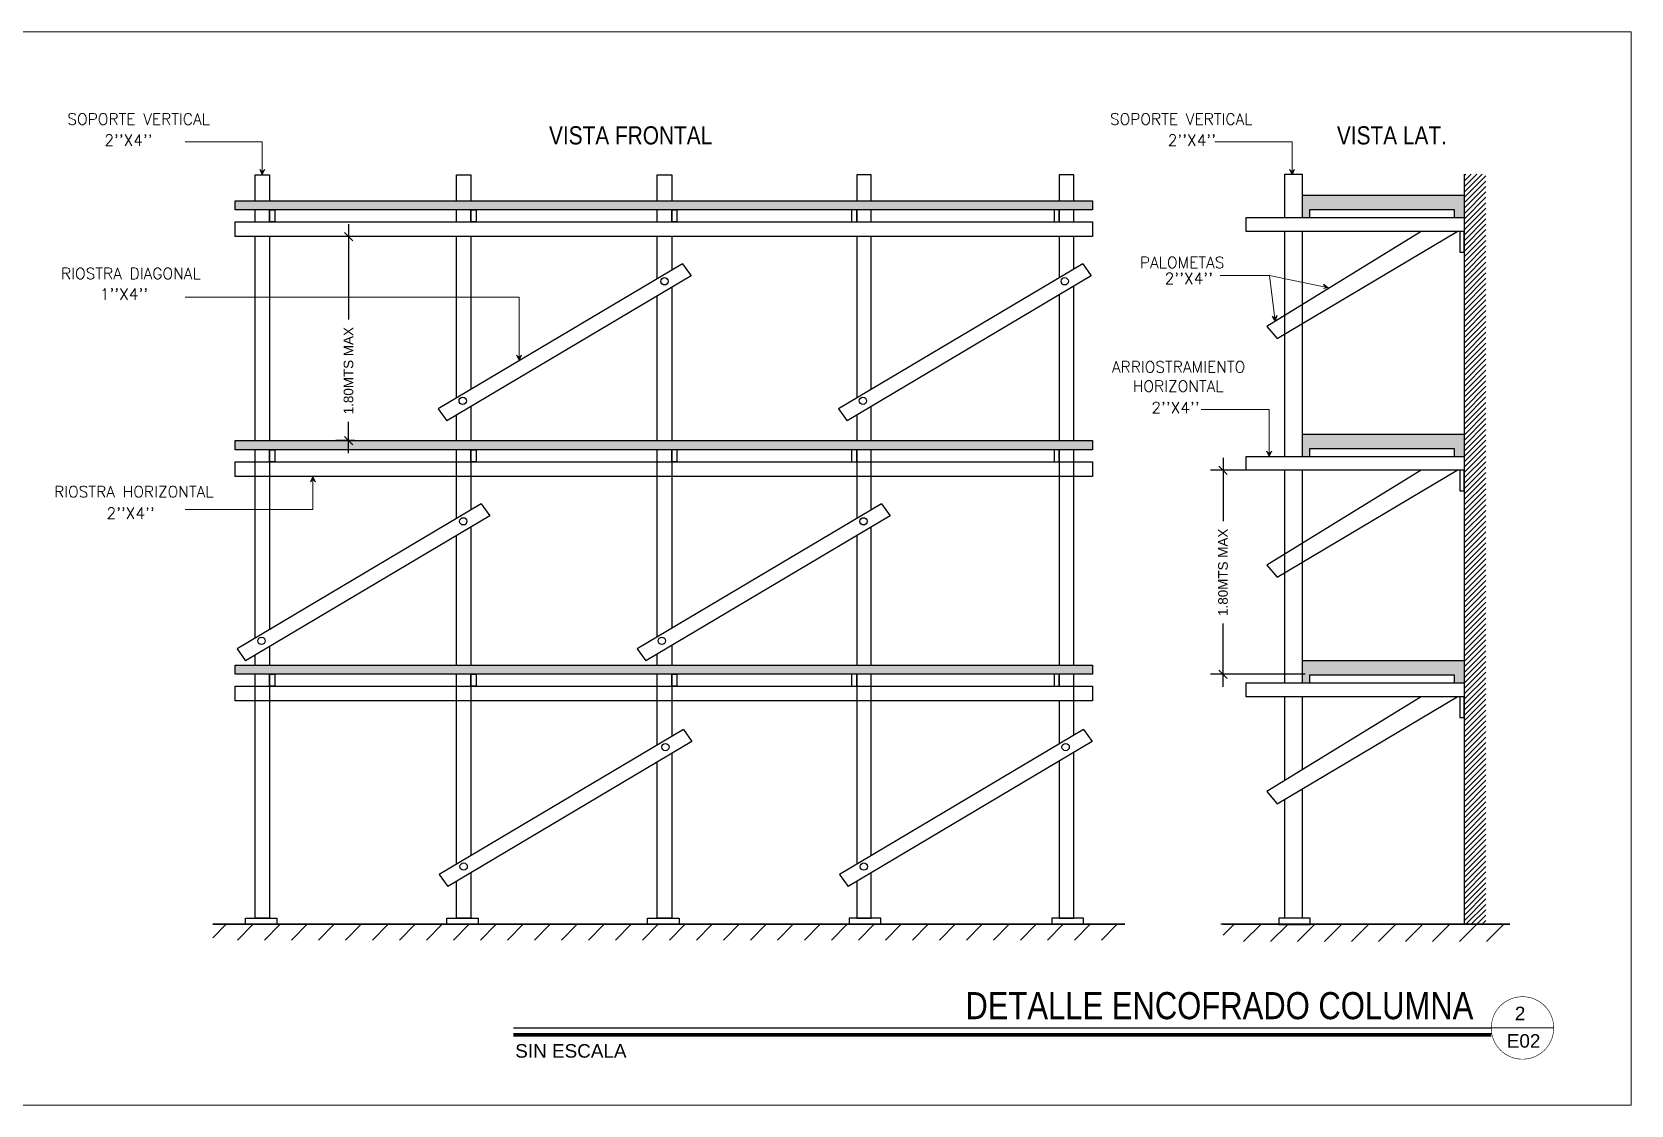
# Model space of a CAD drawing. Header units: feet. Extents: x 317 to 512, y -141 to 162.
# Drawn here: x 390.74 to 409.89, y -126.88 to -114.03 of the extents above; entities that cross this region are included whole.
import ezdxf

# ---------------------------------------------------------------- set-up
doc = ezdxf.new("R2010")
doc.units = ezdxf.units.FT
doc.header["$MEASUREMENT"] = 0
doc.linetypes.add('ACAD_ISO02W100', pattern=[15, 12, -3])
doc.linetypes.add('CONTINUA', pattern=[0])
for name, color, linetype, lineweight in [('2-Detalles', 253, 'Continuous', 9), ('5-Dimension', 1, 'Continuous', 15), ('6-Textos', 7, 'Continuous', 20), ('Dimension', 7, 'Continuous', 5), ('TORNHATH', 1, 'Continuous', 15)]:
    doc.layers.add(name, color=color, linetype=linetype, lineweight=lineweight)
doc.layers.add('DIM', color=10, linetype='Continuous')
doc.layers.add('TEXTO', color=2, linetype='Continuous')
doc.styles.add('ARIAL', font='arial.ttf', dxfattribs={"height": 0.115})
doc.styles.add('ROMANS', font='romans.shx')
doc.dimstyles.new('ROMANS', dxfattribs={"dimscale": 0, "dimtxt": 0.15, "dimasz": 0.1, "dimexe": 0.15, "dimexo": 0.15, "dimgap": 0.1, "dimtad": 1, "dimzin": 4, "dimdsep": 46, "dimtxsty": 'ROMANS', "dimblk": 'OBLIQUE', "dimcen": 0.19, "dimdle": 0.15, "dimclrd": 1, "dimclre": 1, "dimclrt": 2, "dimaunit": 1, "dimadec": 0, "dimazin": 1, "dimtfac": 1, "dimtofl": 0, "dimtmove": 2, "dimatfit": 3, "dimldrblk": 'OPEN30', "dimfxl": 1, "dimtolj": 1, "dimtzin": 1, "dimarcsym": 0})

# ---------------------------------------------------------------- blocks, each defined once
blk = doc.blocks.new('_Oblique')
at = {"color": 0, "linetype": 'ByBlock', "lineweight": -2}
blk.add_line((-0.5, -0.5), (0.5, 0.5), dxfattribs=at)
blk = doc.blocks.new('*D23')
at = {"layer": '5-Dimension', "color": 1, "lineweight": -2, "transparency": 16777216}
for p, q in [((394.53, -116.331), (394.53, -117.475)), ((394.604, -116.481), (394.38, -116.481)), ((394.53, -119.076), (394.53, -118.701)), ((394.604, -118.926), (394.38, -118.926))]:
    blk.add_line(p, q, dxfattribs=at)
at = {"layer": 'DEFPOINTS', "color": 0, "transparency": 16777216}
for p in [(394.754, -116.481), (394.53, -118.926), (394.754, -118.926)]:
    blk.add_point(p, dxfattribs=at)
at = {"layer": '5-Dimension', "color": 1, "lineweight": -2, "transparency": 16777216, "xscale": 0.1, "yscale": 0.1, "zscale": 0.1}
for p, rotation in [((394.53, -116.481), 90), ((394.53, -118.926), 270)]:
    blk.add_blockref('_Oblique', p, dxfattribs=dict(at, rotation=rotation))
at = {"layer": '5-Dimension', "color": 2, "transparency": 16777216, "insert": (394.53, -118.088), "char_height": 0.115, "attachment_point": 5, "rotation": 90, "style": 'ARIAL'}
blk.add_mtext('\\A1;1.80MTS MAX', dxfattribs=at)
blk = doc.blocks.new('_Open30')
at = {"layer": 'DIM', "color": 0, "lineweight": -2}
for p, q in [((-1, 0.27), (0, 0)), ((0, 0), (-1, -0.27)), ((0, 0), (-1, 0))]:
    blk.add_line(p, q, dxfattribs=at)
blk = doc.blocks.new('*D24')
at = {"layer": '5-Dimension', "color": 1, "lineweight": -2, "transparency": 16777216}
for p, q in [((405.985, -119.28), (404.852, -119.28)), ((405.002, -119.13), (405.002, -119.889)), ((405.002, -121.875), (405.002, -121.116)), ((405.985, -121.725), (404.852, -121.725))]:
    blk.add_line(p, q, dxfattribs=at)
at = {"layer": 'DEFPOINTS', "color": 0, "transparency": 16777216}
for p in [(406.135, -119.28), (405.002, -121.725), (406.135, -121.725)]:
    blk.add_point(p, dxfattribs=at)
at = {"layer": '5-Dimension', "color": 1, "lineweight": -2, "transparency": 16777216, "xscale": 0.1, "yscale": 0.1, "zscale": 0.1}
for p, rotation in [((405.002, -119.28), 90), ((405.002, -121.725), 270)]:
    blk.add_blockref('_Oblique', p, dxfattribs=dict(at, rotation=rotation))
at = {"layer": '5-Dimension', "color": 2, "transparency": 16777216, "insert": (405.002, -120.503), "char_height": 0.115, "attachment_point": 5, "rotation": 90, "style": 'ARIAL'}
blk.add_mtext('\\A1;1.80MTS MAX', dxfattribs=at)

msp = doc.modelspace()

# ---------------------------------------------------------------- hatches: boundary and pattern name
h = msp.add_hatch()
h.set_pattern_fill('ANSI31', color=256, scale=0.0144)
h.set_pattern_definition([(45, (-6332.384764, 4408.92051), (-0.03232892204, 0.03232892204), [])])
h.paths.add_polyline_path([(408.14941, -115.73254), (407.8879, -115.73254), (407.8879, -118.84658), (407.8904, -119.11498), (407.8904, -119.2801), (407.8904, -119.52857), (407.88935, -121.7148), (407.8904, -121.82783), (407.8904, -121.99295), (407.8904, -122.24142), (407.8879, -124.71988), (408.14941, -124.71988)])
h = msp.add_hatch()
h.set_pattern_fill('AR-CONC', color=256, scale=0.00144)
h.set_pattern_definition([(50, (-6332.38476, 4408.9205), (0.2623459234, -0.022952283), [0.027432, -0.301752]), (355, (-6332.38476, 4408.9205), (-0.050750527, 0.275121857), [0.0219456, -0.241402441]), (100.4514447, (-6332.3629, 4408.9186), (0.211595396, 0.252169563), [0.023313613, -0.256449952]), (46.1842, (-6332.38476, 4408.99366), (0.390353819, -0.060540952), [0.041148, -0.452628]), (96.6355576, (-6332.35223, 4408.9886), (0.341861953, 0.35629362), [0.034970433, -0.384675276]), (351.184151, (-6332.38476, 4408.99366), (0.341861953, 0.35629362), [0.032918353, -0.362102014]), (21, (-6332.34819, 4408.97537), (0.2183247234, -0.1472618854), [0.027432, -0.301752]), (326, (-6332.3482, 4408.97537), (0.088994921, 0.265230671), [0.0219456, -0.2414016]), (71.451445, (-6332.33, 4408.9631), (0.307319644, 0.117968787), [0.023313613, -0.25644951]), (37.5, (-6332.38476, 4408.92051), (0.0044475887, 0.121759256), [0, -0.23847552, 0, -0.2450592, 0, -0.242316]), (7.5, (-6332.38476, 4408.92051), (0.096220314, 0.1442600277), [0, -0.13972032, 0, -0.23298912, 0, -0.0923544]), (327.5, (-6332.46633, 4408.92051), (0.195250457, -0.0082493913), [0, -0.09144, 0, -0.2852928, 0, -0.3785616]), (317.5, (-6332.5029, 4408.92051), (0.2133060212, 0.036614147), [0, -0.118872, 0, -0.18946368, 0, -0.2688336])])
h.paths.add_polyline_path([(407.8879, -121.55943), (405.94856, -121.55943), (405.94856, -121.82783), (406.03807, -121.82783), (406.03807, -121.73572), (407.77222, -121.73572), (407.77222, -121.82783), (407.8879, -121.82783)])
h.paths.add_polyline_path([(407.8879, -118.84658), (405.94856, -118.84658), (405.94856, -119.11498), (406.03807, -119.11498), (406.03807, -119.02287), (407.77222, -119.02287), (407.77222, -119.11498), (407.8879, -119.11498)])
h.paths.add_polyline_path([(407.8879, -115.98665), (405.94856, -115.98665), (405.94856, -116.25505), (406.03807, -116.25505), (406.03807, -116.16295), (407.77222, -116.16295), (407.77222, -116.25505), (407.8879, -116.25505)])
h = msp.add_hatch()
h.set_pattern_fill('AR-CONC', color=256, scale=0.00144)
h.set_pattern_definition([(50, (-6331.22683, 4408.88846), (0.2623459234, -0.022952283), [0.027432, -0.301752]), (355, (-6331.22683, 4408.88846), (-0.050750527, 0.275121857), [0.0219456, -0.241402441]), (100.4514447, (-6331.20497, 4408.88655), (0.211595396, 0.252169563), [0.023313613, -0.256449952]), (46.1842, (-6331.22683, 4408.9616), (0.390353819, -0.060540952), [0.041148, -0.452628]), (96.6355576, (-6331.1943, 4408.95657), (0.341861953, 0.35629362), [0.034970433, -0.384675276]), (351.184151, (-6331.22683, 4408.9616), (0.341861953, 0.35629362), [0.032918353, -0.362102014]), (21, (-6331.19026, 4408.94333), (0.2183247234, -0.1472618854), [0.027432, -0.301752]), (326, (-6331.19026, 4408.94333), (0.088994921, 0.265230671), [0.0219456, -0.2414016]), (71.451445, (-6331.17207, 4408.93105), (0.307319644, 0.117968787), [0.023313613, -0.25644951]), (37.5, (-6331.226835, 4408.88846), (0.0044475887, 0.121759256), [0, -0.23847552, 0, -0.2450592, 0, -0.242316]), (7.5, (-6331.22683, 4408.88846), (0.096220314, 0.1442600277), [0, -0.13972032, 0, -0.23298912, 0, -0.0923544]), (327.5, (-6331.3084, 4408.88846), (0.195250457, -0.0082493913), [0, -0.09144, 0, -0.2852928, 0, -0.3785616]), (317.5, (-6331.34498, 4408.88846), (0.2133060212, 0.036614147), [0, -0.118872, 0, -0.18946368, 0, -0.2688336])])
h.paths.add_polyline_path([(403.43951, -121.61432), (393.1716, -121.61432), (393.1716, -121.72323), (403.43951, -121.72323)])
h.paths.add_polyline_path([(403.43951, -118.92597), (393.1716, -118.92597), (393.1716, -119.03487), (403.43951, -119.03487)])
h.paths.add_polyline_path([(403.43951, -116.05234), (393.1716, -116.05234), (393.1716, -116.16125), (403.43951, -116.16125)])
h = msp.add_hatch()
h.set_pattern_fill('ANSI31', color=256, scale=0.072)
h.set_pattern_definition([(45, (-6331.22683, 4408.88846), (-0.16164461, 0.16164461), [])])
h.paths.add_polyline_path([(403.82728, -124.71988), (392.90346, -124.71988), (392.90346, -124.90846), (403.82728, -124.90846)])
h = msp.add_hatch()
h.set_pattern_fill('ANSI31', color=256, scale=0.072)
h.set_pattern_definition([(45, (-6332.38476, 4408.9205), (-0.16164461, 0.16164461), [])])
h.paths.add_polyline_path([(408.43631, -124.71988), (406.04725, -124.71988), (406.04725, -124.72057), (405.67016, -124.72057), (405.00205, -124.7199), (405.00205, -124.92484), (408.43631, -124.92484)])
at = {"layer": 'TORNHATH'}
for points in [[(393.49713, -115.71047), (393.46677, -115.67802), (393.49713, -115.7421), (393.52749, -115.67802)], [(405.82884, -115.71047), (405.79848, -115.67802), (405.82884, -115.7421), (405.8592, -115.67802)], [(406.23063, -117.08887), (406.19264, -117.11194), (406.26159, -117.09535), (406.20509, -117.0525)], [(405.62373, -117.4644), (405.5895, -117.43605), (405.62773, -117.49577), (405.64973, -117.42836)], [(396.57199, -117.93477), (396.54162, -117.90232), (396.57199, -117.9664), (396.60235, -117.90232)], [(405.55423, -119.08335), (405.52387, -119.05089), (405.55423, -119.11498), (405.5846, -119.05089)], [(394.10439, -119.38641), (394.07403, -119.41887), (394.10439, -119.35479), (394.13475, -119.41887)]]:
    msp.add_hatch(color=256, dxfattribs=at).paths.add_polyline_path(points)

# ---------------------------------------------------------------- linework, layer by layer
at = {"color": 1}
for p, q in [((407.8879, -115.73254, 0.59225), (407.8879, -124.71988, 0.59225)), ((405.94856, -115.98665, 0.59225), (407.8879, -115.98665, 0.59225)), ((407.8879, -115.98665, 0.59225), (407.8904, -116.25505, 0.59225)), ((407.77222, -116.16295, 0.59225), (406.03807, -116.16295, 0.59225)), ((406.03807, -116.16295, 0.59225), (406.03807, -116.25505, 0.59225)), ((407.77222, -116.25505, 0.59225), (407.77222, -116.16295, 0.59225)), ((407.37648, -116.42018, 0.59225), (405.52813, -117.55703, 0.59225)), ((405.65053, -117.703, 0.59225), (407.8063, -116.42018, 0.59225)), ((398.52833, -116.80699, 0.59225), (395.60419, -118.54479, 0.59225)), ((398.63117, -116.94994, 0.59225), (395.70703, -118.68774, 0.59225)), ((398.52833, -116.80699, 0.59225), (398.63117, -116.94994, 0.59225)), ((403.32125, -116.80699, 0.59225), (400.39711, -118.54479, 0.59225)), ((403.42409, -116.94994, 0.59225), (400.49995, -118.68774, 0.59225)), ((403.32125, -116.80699, 0.59225), (403.42409, -116.94994, 0.59225)), ((405.52813, -117.55703, 0.59225), (405.65053, -117.703, 0.59225)), ((395.60419, -118.54479, 0.59225), (395.70703, -118.68774, 0.59225)), ((400.39711, -118.54479, 0.59225), (400.49995, -118.68774, 0.59225)), ((405.94856, -118.84658, 0.59225), (407.8879, -118.84658, 0.59225)), ((407.8879, -118.84658, 0.59225), (407.8904, -119.11498, 0.59225)), ((407.77222, -119.02287, 0.59225), (406.03807, -119.02287, 0.59225)), ((406.03807, -119.02287, 0.59225), (406.03807, -119.11498, 0.59225)), ((407.77222, -119.11498, 0.59225), (407.77222, -119.02287, 0.59225)), ((407.37648, -119.2801, 0.59225), (405.52813, -120.41696, 0.59225)), ((405.65053, -120.56292, 0.59225), (407.8063, -119.2801, 0.59225)), ((396.11942, -119.68186, 0.59225), (393.19528, -121.41966, 0.59225)), ((396.22226, -119.82481, 0.59225), (393.29812, -121.56261, 0.59225)), ((396.11942, -119.68186, 0.59225), (396.22226, -119.82481, 0.59225)), ((400.91235, -119.68186, 0.59225), (397.98821, -121.41966, 0.59225)), ((401.01518, -119.82481, 0.59225), (398.09104, -121.56261, 0.59225)), ((400.91235, -119.68186, 0.59225), (401.01518, -119.82481, 0.59225)), ((405.52813, -120.41696, 0.59225), (405.65053, -120.56292, 0.59225)), ((393.19528, -121.41966, 0.59225), (393.29812, -121.56261, 0.59225)), ((397.98821, -121.41966, 0.59225), (398.09104, -121.56261, 0.59225)), ((405.94856, -121.55943, 0.59225), (407.8879, -121.55943, 0.59225)), ((407.8879, -121.55943, 0.59225), (407.8904, -121.82783, 0.59225)), ((407.77222, -121.73572, 0.59225), (406.03807, -121.73572, 0.59225)), ((406.03807, -121.73572, 0.59225), (406.03807, -121.82783, 0.59225)), ((407.77222, -121.82783, 0.59225), (407.77222, -121.73572, 0.59225)), ((407.37648, -121.99295, 0.59225), (405.52813, -123.12981, 0.59225)), ((405.65053, -123.27577, 0.59225), (407.8063, -121.99295, 0.59225)), ((398.53972, -122.38592, 0.59225), (395.61558, -124.12372, 0.59225)), ((398.64256, -122.52888, 0.59225), (395.71842, -124.26668, 0.59225)), ((398.53972, -122.38592, 0.59225), (398.64256, -122.52888, 0.59225)), ((403.33264, -122.38592, 0.59225), (400.4085, -124.12372, 0.59225)), ((403.43548, -122.52888, 0.59225), (400.51134, -124.26668, 0.59225)), ((403.33264, -122.38592, 0.59225), (403.43548, -122.52888, 0.59225)), ((405.52813, -123.12981, 0.59225), (405.65053, -123.27577, 0.59225)), ((395.61558, -124.12372, 0.59225), (395.71842, -124.26668, 0.59225)), ((400.4085, -124.12372, 0.59225), (400.51134, -124.26668, 0.59225)), ((408.43631, -124.71988, 0.59225), (404.97585, -124.71988, 0.59225))]:
    msp.add_line(p, q, dxfattribs=at)
at = {"color": 1, "elevation": 0.59225}
for points in [[(393.41007, -116.05234), (393.41007, -115.7421), (393.58419, -115.7421), (393.58419, -116.05234)], [(395.82203, -116.05234), (395.82203, -115.7421), (395.99616, -115.7421), (395.99616, -116.05234)], [(398.22571, -116.05234), (398.22571, -115.7421), (398.39983, -115.7421), (398.39983, -116.05234)], [(400.78908, -116.05234), (400.78908, -115.7421), (400.61495, -115.7421), (400.61495, -116.05234)], [(403.21548, -116.05234), (403.21548, -115.7421), (403.04136, -115.7421), (403.04136, -116.05234)], [(405.74178, -116.25505), (405.74178, -115.73362), (405.94856, -115.73362), (405.94856, -116.25505)], [(393.41007, -116.30484), (393.41007, -116.16125)], [(393.58419, -116.16125), (393.58419, -116.30484)], [(395.82203, -116.30484), (395.82203, -116.16125)], [(395.99616, -116.16125), (395.99616, -116.30484)], [(398.22571, -116.30484), (398.22571, -116.16125)], [(398.39983, -116.16125), (398.39983, -116.30484)], [(400.61495, -116.16125), (400.61495, -116.30484)], [(400.78908, -116.30484), (400.78908, -116.16125)], [(403.04136, -116.16125), (403.04136, -116.30484)], [(403.21548, -116.30484), (403.21548, -116.16125)], [(405.74178, -119.11498), (405.74178, -116.42018)], [(405.94856, -116.42018), (405.94856, -119.11498)], [(393.41007, -118.92597), (393.41007, -116.48116)], [(393.58419, -116.48116), (393.58419, -118.92597)], [(395.82203, -118.41532), (395.82203, -116.48116)], [(395.99616, -116.48116), (395.99616, -118.31184)], [(398.22571, -116.98683), (398.22571, -116.48116)], [(398.39983, -116.48116), (398.39983, -116.88335)], [(400.61495, -116.48116), (400.61495, -118.41532)], [(400.78908, -118.31184), (400.78908, -116.48116)], [(403.04136, -116.48116), (403.04136, -116.97333)], [(403.21548, -116.86985), (403.21548, -116.48116)], [(398.39983, -117.08742), (398.39983, -118.92597)], [(403.04136, -117.1774), (403.04136, -118.92597)], [(403.21548, -118.92597), (403.21548, -117.07392)], [(398.22571, -118.92597), (398.22571, -117.1909)], [(395.99616, -118.51591), (395.99616, -118.92597)], [(400.78908, -118.92597), (400.78908, -118.51591)], [(395.82203, -118.92597), (395.82203, -118.61939)], [(400.61495, -118.61939), (400.61495, -118.92597)], [(393.41007, -121.29201), (393.41007, -119.03487)], [(393.41007, -119.17847), (393.41007, -119.03487)], [(393.58419, -119.03487), (393.58419, -121.18853)], [(393.58419, -119.03487), (393.58419, -119.17847)], [(395.82203, -119.8586), (395.82203, -119.03487)], [(395.82203, -119.17847), (395.82203, -119.03487)], [(395.99616, -119.03487), (395.99616, -119.75511)], [(395.99616, -119.03487), (395.99616, -119.17847)], [(398.22571, -121.27851), (398.22571, -119.03487)], [(398.22571, -119.17847), (398.22571, -119.03487)], [(398.39983, -119.03487), (398.39983, -121.17503)], [(398.39983, -119.03487), (398.39983, -119.17847)], [(398.46233, -119.03487), (398.46233, -119.17847), (398.39983, -119.17847), (398.39983, -119.03487)], [(400.61495, -119.03487), (400.61495, -119.8586)], [(400.61495, -119.03487), (400.61495, -119.17847)], [(400.78908, -119.75511), (400.78908, -119.03487)], [(400.78908, -119.17847), (400.78908, -119.03487)], [(403.04136, -119.03487), (403.04136, -121.61432)], [(403.04136, -119.03487), (403.04136, -119.17847)], [(403.21548, -121.61432), (403.21548, -119.03487)], [(403.21548, -119.17847), (403.21548, -119.03487)], [(405.74178, -121.82783), (405.74178, -119.2801)], [(405.94856, -119.2801), (405.94856, -121.82783)], [(395.99616, -119.95919), (395.99616, -121.61432)], [(400.78908, -121.61432), (400.78908, -119.95919)], [(395.82203, -121.61432), (395.82203, -120.06267)], [(400.61495, -120.06267), (400.61495, -121.61432)], [(393.58419, -121.3926), (393.58419, -121.61432)], [(398.39983, -121.3791), (398.39983, -121.61432)], [(393.41007, -121.61432), (393.41007, -121.49608)], [(398.22571, -121.61432), (398.22571, -121.48258)], [(393.58419, -121.72323), (393.58419, -124.64455), (393.41007, -124.64455), (393.41007, -121.72323)], [(393.41007, -121.86682), (393.41007, -121.72323)], [(393.58419, -121.72323), (393.58419, -121.86682)], [(395.82203, -124.00103), (395.82203, -121.72323)], [(395.82203, -121.86682), (395.82203, -121.72323)], [(395.99616, -121.72323), (395.99616, -123.89755)], [(395.99616, -121.72323), (395.99616, -121.86682)], [(398.22571, -122.57254), (398.22571, -121.72323)], [(398.22571, -121.86682), (398.22571, -121.72323)], [(398.39983, -121.72323), (398.39983, -122.46906)], [(398.39983, -121.72323), (398.39983, -121.86682)], [(400.61495, -121.72323), (400.61495, -124.00103)], [(400.61495, -121.72323), (400.61495, -121.86682)], [(400.78908, -123.89755), (400.78908, -121.72323)], [(400.78908, -121.86682), (400.78908, -121.72323)], [(403.04136, -121.72323), (403.04136, -121.86682)], [(403.21548, -122.45555), (403.21548, -121.72323)], [(403.21548, -121.86682), (403.21548, -121.72323)], [(403.04136, -122.04314), (403.04136, -122.55903)], [(405.74178, -122.99841), (405.74178, -121.99295)], [(405.94856, -121.99295), (405.94856, -122.87122)], [(398.39983, -122.67313), (398.39983, -124.64455), (398.22571, -124.64455), (398.22571, -122.77661)], [(403.04136, -122.7631), (403.04136, -124.64455), (403.21548, -124.64455), (403.21548, -122.65962)], [(405.94856, -123.09843), (405.94856, -124.64524), (405.74178, -124.64524), (405.74178, -123.22148)], [(395.99616, -124.10162), (395.99616, -124.64455), (395.82203, -124.64455), (395.82203, -124.2051)], [(400.61495, -124.2051), (400.61495, -124.64455), (400.78908, -124.64455), (400.78908, -124.10162)]]:
    msp.add_lwpolyline(points, dxfattribs=at)
for points in [[(393.1716, -116.05234), (403.43951, -116.05234), (403.43951, -116.16125), (393.1716, -116.16125)], [(393.58419, -116.16125), (393.64669, -116.16125), (393.64669, -116.30484), (393.58419, -116.30484)], [(395.99616, -116.16125), (396.05865, -116.16125), (396.05865, -116.30484), (395.99616, -116.30484)], [(398.39983, -116.16125), (398.46233, -116.16125), (398.46233, -116.30484), (398.39983, -116.30484)], [(400.61495, -116.16125), (400.55246, -116.16125), (400.55246, -116.30484), (400.61495, -116.30484)], [(403.04136, -116.16125), (402.97886, -116.16125), (402.97886, -116.30484), (403.04136, -116.30484)], [(393.1716, -116.30484), (403.43951, -116.30484), (403.43951, -116.48116), (393.1716, -116.48116)], [(405.27717, -116.25505), (407.8904, -116.25505), (407.8904, -116.42018), (405.27717, -116.42018)], [(407.8904, -116.42018), (407.83838, -116.42018), (407.83838, -116.66865), (407.8904, -116.66865)], [(393.1716, -118.92597), (403.43951, -118.92597), (403.43951, -119.03487), (393.1716, -119.03487)], [(393.58419, -119.03487), (393.64669, -119.03487), (393.64669, -119.17847), (393.58419, -119.17847)], [(395.99616, -119.03487), (396.05865, -119.03487), (396.05865, -119.17847), (395.99616, -119.17847)], [(400.61495, -119.03487), (400.55246, -119.03487), (400.55246, -119.17847), (400.61495, -119.17847)], [(403.04136, -119.03487), (402.97886, -119.03487), (402.97886, -119.17847), (403.04136, -119.17847)], [(393.1716, -119.17847), (403.43951, -119.17847), (403.43951, -119.35479), (393.1716, -119.35479)], [(405.27717, -119.11498), (407.8904, -119.11498), (407.8904, -119.2801), (405.27717, -119.2801)], [(407.8904, -119.2801), (407.83838, -119.2801), (407.83838, -119.52857), (407.8904, -119.52857)], [(393.1716, -121.61432), (403.43951, -121.61432), (403.43951, -121.72323), (393.1716, -121.72323)], [(393.58419, -121.72323), (393.64669, -121.72323), (393.64669, -121.86682), (393.58419, -121.86682)], [(395.99616, -121.72323), (396.05865, -121.72323), (396.05865, -121.86682), (395.99616, -121.86682)], [(398.39983, -121.72323), (398.46233, -121.72323), (398.46233, -121.86682), (398.39983, -121.86682)], [(400.61495, -121.72323), (400.55246, -121.72323), (400.55246, -121.86682), (400.61495, -121.86682)], [(403.04136, -121.72323), (402.97886, -121.72323), (402.97886, -121.86682), (403.04136, -121.86682)], [(393.1716, -121.86682), (403.43951, -121.86682), (403.43951, -122.04314), (393.1716, -122.04314)], [(405.27717, -121.82783), (407.8904, -121.82783), (407.8904, -121.99295), (405.27717, -121.99295)], [(407.8904, -121.99295), (407.83838, -121.99295), (407.83838, -122.24142), (407.8904, -122.24142)], [(393.29505, -124.64455), (393.67213, -124.64455), (393.67213, -124.71988), (393.29505, -124.71988)], [(395.70701, -124.64455), (396.0841, -124.64455), (396.0841, -124.71988), (395.70701, -124.71988)], [(398.11069, -124.64455), (398.48777, -124.64455), (398.48777, -124.71988), (398.11069, -124.71988)], [(400.9041, -124.64455), (400.52701, -124.64455), (400.52701, -124.71988), (400.9041, -124.71988)], [(403.3305, -124.64455), (402.95342, -124.64455), (402.95342, -124.71988), (403.3305, -124.71988)], [(406.04725, -124.64524), (405.67016, -124.64524), (405.67016, -124.72057), (406.04725, -124.72057)], [(392.90346, -124.71988), (403.82728, -124.71988), (403.82728, -124.71988), (392.90346, -124.71988)], [(408.43631, -124.71988), (405.00205, -124.71988), (405.00205, -124.71988), (408.43631, -124.71988)]]:
    msp.add_lwpolyline(points, close=True, dxfattribs=at)
at = {"color": 1}
for centre in [(398.31315, -117.01754, 0.59225), (403.10608, -117.01754, 0.59225), (395.89716, -118.44963, 0.59225), (400.69008, -118.44963, 0.59225), (395.90425, -119.89241, 0.59225), (400.69717, -119.89241, 0.59225), (393.48826, -121.3245, 0.59225), (398.28118, -121.3245, 0.59225), (398.32454, -122.59648, 0.59225), (403.11747, -122.59648, 0.59225), (395.90855, -124.02857, 0.59225), (400.70147, -124.02857, 0.59225)]:
    msp.add_circle(centre, 0.04374, dxfattribs=at)
at = {"layer": '2-Detalles'}
for p, q in [((393.49713, -115.7421, 0.59225), (393.46677, -115.67802, 0.59225)), ((393.46677, -115.67802, 0.59225), (393.49713, -115.71047, 0.59225)), ((393.49713, -115.7421, 0.59225), (393.52749, -115.67802, 0.59225)), ((393.52749, -115.67802, 0.59225), (393.49713, -115.71047, 0.59225)), ((405.82884, -115.7421, 0.59225), (405.79848, -115.67802, 0.59225)), ((405.79848, -115.67802, 0.59225), (405.82884, -115.71047, 0.59225)), ((405.82884, -115.7421, 0.59225), (405.8592, -115.67802, 0.59225)), ((405.8592, -115.67802, 0.59225), (405.82884, -115.71047, 0.59225)), ((406.26159, -117.09535, 0.59225), (406.20509, -117.0525, 0.59225)), ((406.20509, -117.0525, 0.59225), (406.23063, -117.08887, 0.59225)), ((405.62773, -117.49577, 0.59225), (405.5895, -117.43605, 0.59225)), ((405.5895, -117.43605, 0.59225), (405.62373, -117.4644, 0.59225)), ((405.64973, -117.42836, 0.59225), (405.62373, -117.4644, 0.59225)), ((405.62773, -117.49577, 0.59225), (405.64973, -117.42836, 0.59225)), ((396.57199, -117.9664, 0.59225), (396.54162, -117.90232, 0.59225)), ((396.54162, -117.90232, 0.59225), (396.57199, -117.93477, 0.59225)), ((396.57199, -117.9664, 0.59225), (396.60235, -117.90232, 0.59225)), ((396.60235, -117.90232, 0.59225), (396.57199, -117.93477, 0.59225)), ((405.55423, -119.11498, 0.59225), (405.52387, -119.05089, 0.59225)), ((405.52387, -119.05089, 0.59225), (405.55423, -119.08335, 0.59225)), ((405.55423, -119.11498, 0.59225), (405.5846, -119.05089, 0.59225)), ((405.5846, -119.05089, 0.59225), (405.55423, -119.08335, 0.59225)), ((394.10439, -119.35479, 0.59225), (394.07403, -119.41887, 0.59225)), ((394.07403, -119.41887, 0.59225), (394.10439, -119.38641, 0.59225)), ((394.10439, -119.35479, 0.59225), (394.13475, -119.41887, 0.59225)), ((394.13475, -119.41887, 0.59225), (394.10439, -119.38641, 0.59225))]:
    msp.add_line(p, q, dxfattribs=at)
at = {"layer": '2-Detalles', "color": 253, "lineweight": 20}
msp.add_lwpolyline([(390.52472, -114.03073), (409.88766, -114.03073), (409.88766, -126.88441), (390.52472, -126.88441)], close=True, dxfattribs=at)
at = {"layer": '5-Dimension'}
for p, q in [((393.49713, -115.34671, 0.59225), (392.57322, -115.34671, 0.59225)), ((405.82884, -115.34671, 0.59225), (404.90493, -115.34671, 0.59225)), ((405.5578, -116.94798, 0.59225), (404.96623, -116.94798, 0.59225)), ((396.57199, -117.20724, 0.59225), (392.57322, -117.20724, 0.59225)), ((405.55423, -118.55392, 0.59225), (404.73904, -118.55392, 0.59225)), ((394.10439, -119.75018, 0.59225), (392.57322, -119.75018, 0.59225))]:
    msp.add_line(p, q, dxfattribs=at)
at = {"layer": '5-Dimension', "linetype": 'CONTINUA', "ltscale": 0.03}
for p, q in [((393.49713, -115.71047, 0.59225), (393.49713, -115.34671, 0.59225)), ((405.82884, -115.71047, 0.59225), (405.82884, -115.34671, 0.59225)), ((406.23063, -117.08887, 0.59225), (405.5578, -116.94798, 0.59225)), ((405.62373, -117.4644, 0.59225), (405.5578, -116.94798, 0.59225)), ((396.57199, -117.93477, 0.59225), (396.57199, -117.20724, 0.59225)), ((405.55423, -119.08335, 0.59225), (405.55423, -118.55392, 0.59225)), ((394.10439, -119.38641, 0.59225), (394.10439, -119.75018, 0.59225))]:
    msp.add_line(p, q, dxfattribs=at)
at = {"layer": 'TEXTO', "color": 2, "const_width": 0.00691, "elevation": -103.08892}
msp.add_lwpolyline([(408.96245, -125.96111, -1), (408.2135, -125.96111, -1)], format="xyb", close=True, dxfattribs=at)
at = {"layer": 'TEXTO', "color": 2, "linetype": 'Continuous', "elevation": -103.08892}
msp.add_lwpolyline([(396.50471, -125.96111), (408.2135, -125.96111)], dxfattribs=at)
at = {"layer": 'TEXTO', "color": 2, "const_width": 0.01257, "elevation": -103.08892}
msp.add_lwpolyline([(408.96245, -125.96111), (408.2135, -125.96111)], dxfattribs=at)
at = {"layer": 'TEXTO', "color": 2, "linetype": 'Continuous', "const_width": 0.04134, "elevation": -103.08892}
msp.add_lwpolyline([(396.50471, -126.04379), (408.2135, -126.04379)], dxfattribs=at)

# ---------------------------------------------------------------- texts
at = {"color": 2, "style": 'ROMANS'}
for s, p in [('SOPORTE VERTICAL ', (391.16331, -115.14188, 0.59225)), ('SOPORTE VERTICAL ', (403.64771, -115.14188, 0.59225)), ("2''X4''", (391.60519, -115.39423, 0.59225)), ("2''X4''", (404.33997, -115.39423, 0.59225)), ('PALOMETAS ', (404.00646, -116.8593, 0.59225)), ('RIOSTRA DIAGONAL', (391.087, -116.99173, 0.59225)), ("2''X4''", (404.3031, -117.05075, 0.59225)), ("1''X4''", (391.5516, -117.23805, 0.59225)), ('ARRIOSTRAMIENTO', (403.67124, -118.11042, 0.59225)), ('HORIZONTAL', (403.92117, -118.34124, 0.59225)), ("2''X4''", (404.14423, -118.59863, 0.59225)), ('RIOSTRA HORIZONTAL ', (391.00398, -119.60479, 0.59225)), ("2''X4''", (391.63109, -119.86234, 0.59225))]:
    msp.add_text(s, height=0.135, dxfattribs=at).set_placement(p)
at = {"layer": '6-Textos', "linetype": 'ACAD_ISO02W100', "lineweight": 20, "char_height": 0.162, "attachment_point": 5, "style": 'ARIAL'}
for s, insert in [('2', (408.55937, -125.78753, -115.4363)), ('SIN ESCALA', (397.19285, -126.23726, 12.88834)), ('E02', (408.60131, -126.1175, -115.4363))]:
    msp.add_mtext(s, dxfattribs=dict(at, insert=insert))
at = {"layer": 'Dimension', "color": 32, "linetype": 'Continuous', "lineweight": 5, "attachment_point": 5, "style": 'ARIAL'}
for s, insert, char_height in [('{\\fArial Narrow|b0|i0|c0|p34;VISTA FRONTAL}', (397.90811, -115.27052, 0.74031), 0.2178), ('{\\fArial Narrow|b0|i0|c0|p34;VISTA LAT.}', (407.0244, -115.27052, 0.74031), 0.2178), ('{\\fArial Narrow|b0|i0|c0|p34;DETALLE ENCOFRADO COLUMNA }', (404.95831, -125.69629, 12.13944), 0.324)]:
    msp.add_mtext(s, dxfattribs=dict(at, insert=insert, char_height=char_height))

# ---------------------------------------------------------------- dimensions: what is measured, and where the dimension line sits
at = {"layer": '5-Dimension'}
for base, p1, p2, picture, middle in [((394.52953, -118.92597, 0.59225), (394.75391, -116.48116, 0.59225), (394.75391, -118.92597, 0.59225), '*D23', (394.52953, -118.0882, 0.59225)), ((405.00241, -121.72491, 0.59225), (406.13475, -119.2801, 0.59225), (406.13475, -121.72491, 0.59225), '*D24', (405.00241, -120.5025, 0.59225))]:
    dim = msp.add_linear_dim(base=base, p1=p1, p2=p2, angle=90, text='1.80MTS MAX', dimstyle='ROMANS', override={"dimscale": 1, "dimtxsty": 'ARIAL', "dimfxl": 0.1}, dxfattribs=at)
    dim.commit()
    dim.dimension.update_dxf_attribs({"geometry": picture, "text_midpoint": middle, "dimtype": 160})

doc.saveas('drawing.dxf')
